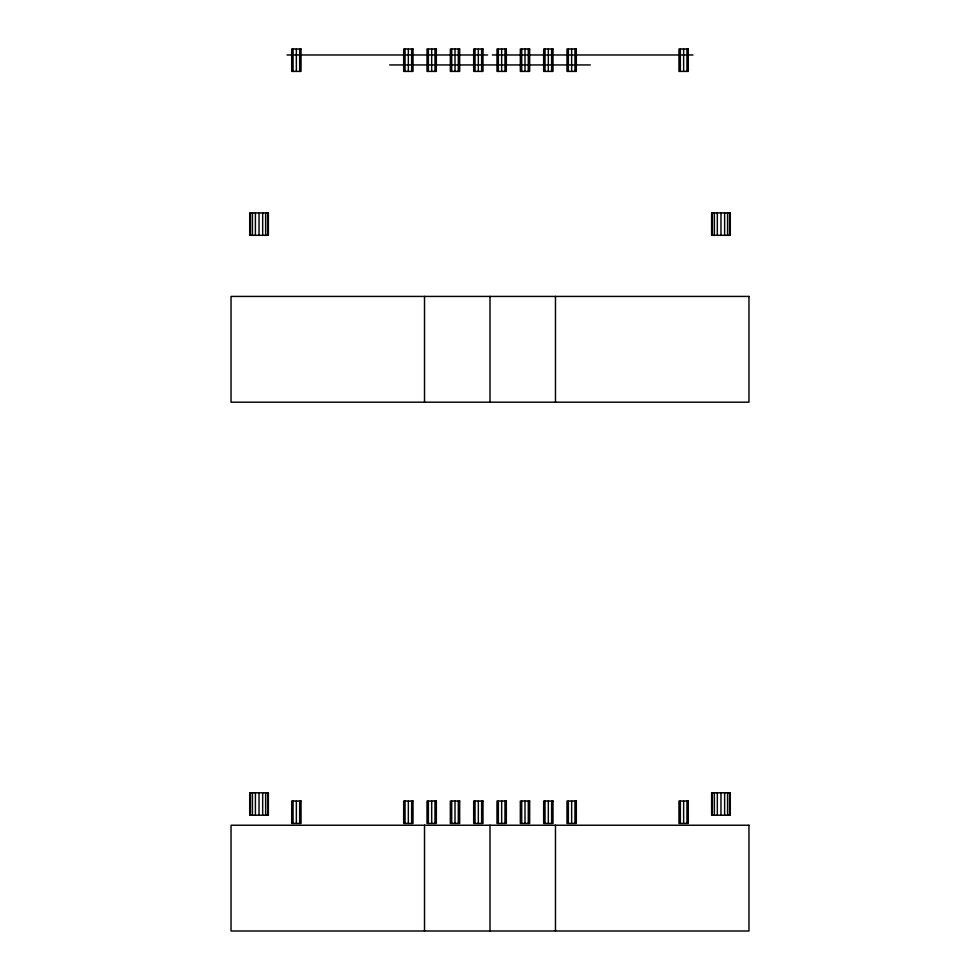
<?xml version="1.0" encoding="UTF-8"?>
<svg xmlns="http://www.w3.org/2000/svg" width="980" height="980" viewBox="0 0 980 980"><rect width="100%" height="100%" fill="white"/><g stroke="black" fill="none" stroke-linecap="round" stroke-linejoin="round"><path stroke-width="1.47" d="M287.03 54.978L487.66 54.978M492.327 54.978L692.97 54.978M389.673 64.937L590.315 64.937M729.573 212.917L729.573 235.323M729.573 792.82L729.573 815.213M727.577 212.917L727.577 235.323M727.577 792.82L727.577 815.213M724.624 212.917L724.624 235.323M724.624 792.82L724.624 815.213M720.974 212.917L720.974 235.323M720.974 792.82L720.974 815.213M717.336 212.917L717.336 235.323M717.336 792.82L717.336 815.213M714.383 212.917L714.383 235.323M714.383 792.82L714.383 815.213M712.362 212.917L712.362 235.323M712.362 792.82L712.362 815.213M686.943 49L686.943 71.393M686.943 801.015L686.943 823.42M683.636 49L683.636 71.393M683.636 801.015L683.636 823.42M680.341 49L680.341 71.393M680.341 801.015L680.341 823.42M574.954 49L574.954 71.393M574.954 801.015L574.954 823.42M571.646 49L571.646 71.393M571.646 801.015L571.646 823.42M568.363 49L568.363 71.393M568.363 801.015L568.363 823.42M555.476 296.425L555.476 402.192M555.476 825.234L555.476 931M551.63 49L551.63 71.393M551.63 801.015L551.63 823.42M548.322 49L548.322 71.393M548.322 801.015L548.322 823.42M545.027 49L545.027 71.393M545.027 801.015L545.027 823.42M528.293 49L528.293 71.393M528.293 801.015L528.293 823.42M524.998 49L524.998 71.393M524.998 801.015L524.998 823.42M521.703 49L521.703 71.393M521.703 801.015L521.703 823.42M504.97 49L504.97 71.393M504.97 801.015L504.97 823.42M501.662 49L501.662 71.393M501.662 801.015L501.662 823.42M498.367 49L498.367 71.393M498.367 801.015L498.367 823.42M490 296.425L490 402.192M490 825.234L490 931M481.633 49L481.633 71.393M481.633 801.015L481.633 823.42M478.326 49L478.326 71.393M478.326 801.015L478.326 823.42M475.043 49L475.043 71.393M475.043 801.015L475.043 823.42M458.309 49L458.309 71.393M458.309 801.015L458.309 823.42M455.002 49L455.002 71.393M455.002 801.015L455.002 823.42M451.707 49L451.707 71.393M451.707 801.015L451.707 823.42M434.985 49L434.985 71.393M434.985 801.015L434.985 823.42M431.678 49L431.678 71.393M431.678 801.015L431.678 823.42M428.382 49L428.382 71.393M428.382 801.015L428.382 823.42M424.524 296.425L424.524 402.192M424.524 825.234L424.524 931M411.649 49L411.649 71.393M411.649 801.015L411.649 823.42M408.341 49L408.341 71.393M408.341 801.015L408.341 823.42M405.046 49L405.046 71.393M405.046 801.015L405.046 823.42M299.672 49L299.672 71.393M299.672 801.015L299.672 823.42M296.352 49L296.352 71.393M296.352 801.015L296.352 823.42M293.069 49L293.069 71.393M293.069 801.015L293.069 823.42M267.638 212.917L267.638 235.323M267.638 792.82L267.638 815.213M265.641 212.917L265.641 235.323M265.641 792.82L265.641 815.213M262.677 212.917L262.677 235.323M262.677 792.82L262.677 815.213M259.026 212.917L259.026 235.323M259.026 792.82L259.026 815.213M255.413 212.917L255.413 235.323M255.413 792.82L255.413 815.213M252.448 212.917L252.448 235.323M252.448 792.82L252.448 815.213M250.439 212.917L250.439 235.323M250.439 792.82L250.439 815.213M301.032 49L291.697 49L291.697 71.393L301.032 71.393L301.032 49M413.009 49L403.674 49L403.674 71.393L413.009 71.393L413.009 49M436.333 49L427.011 49L427.011 71.393L436.333 71.393L436.333 49M459.669 49L450.335 49L450.335 71.393L459.669 71.393L459.669 49M482.993 49L473.671 49L473.671 71.393L482.993 71.393L482.993 49M506.329 49L496.995 49L496.995 71.393L506.329 71.393L506.329 49M529.653 49L520.331 49L520.331 71.393L529.653 71.393L529.653 49M552.99 49L543.655 49L543.655 71.393L552.99 71.393L552.99 49M576.313 49L566.991 49L566.991 71.393L576.313 71.393L576.313 49M688.291 49L678.969 49L678.969 71.393L688.291 71.393L688.291 49M268.361 212.917L249.704 212.917L249.704 235.323L268.361 235.323L268.361 212.917M730.284 212.917L711.627 212.917L711.627 235.323L730.284 235.323L730.284 212.917M748.965 296.425L231.035 296.425L231.035 402.192L748.965 402.192L748.965 296.425M268.361 792.82L249.704 792.82L249.704 815.213L268.361 815.213L268.361 792.82M730.284 792.82L711.627 792.82L711.627 815.213L730.284 815.213L730.284 792.82M301.032 801.015L291.697 801.015L291.697 823.42L301.032 823.42L301.032 801.015M413.009 801.015L403.674 801.015L403.674 823.42L413.009 823.42L413.009 801.015M436.333 801.015L427.011 801.015L427.011 823.42L436.333 823.42L436.333 801.015M459.669 801.015L450.335 801.015L450.335 823.42L459.669 823.42L459.669 801.015M482.993 801.015L473.671 801.015L473.671 823.42L482.993 823.42L482.993 801.015M506.329 801.015L496.995 801.015L496.995 823.42L506.329 823.42L506.329 801.015M529.653 801.015L520.331 801.015L520.331 823.42L529.653 823.42L529.653 801.015M552.99 801.015L543.655 801.015L543.655 823.42L552.99 823.42L552.99 801.015M576.313 801.015L566.991 801.015L566.991 823.42L576.313 823.42L576.313 801.015M688.291 801.015L678.969 801.015L678.969 823.42L688.291 823.42L688.291 801.015M748.965 825.234L231.035 825.234L231.035 931L748.965 931L748.965 825.234"/></g></svg>
